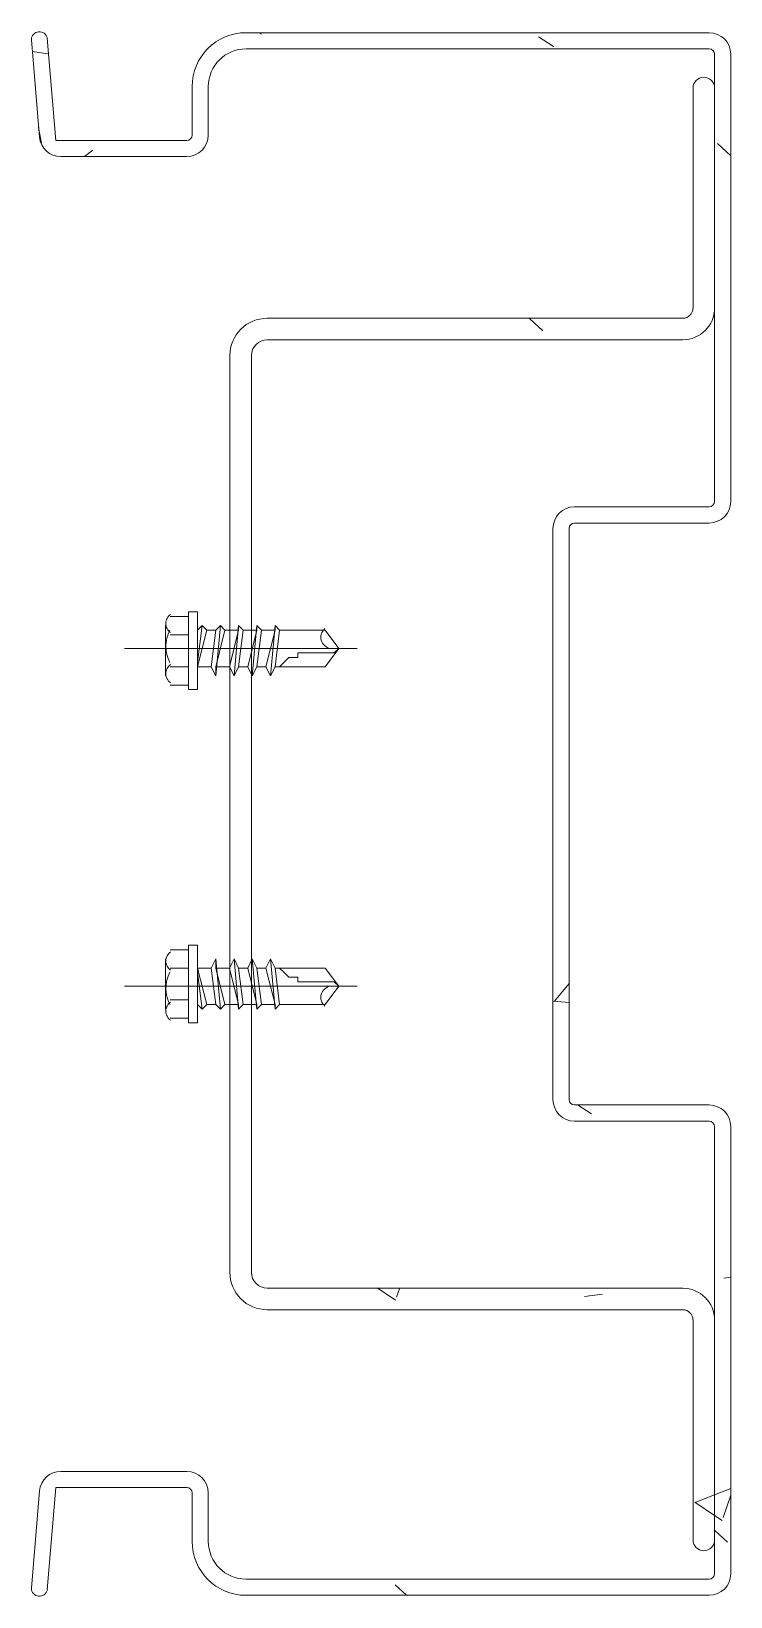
# Model space of a CAD drawing. Header units: metres. Extents: x -20 to 45, y -12 to 134.
import ezdxf

# ---------------------------------------------------------------- set-up
doc = ezdxf.new("R2010")
doc.units = ezdxf.units.M
doc.layers.add('A-DETL-GENF', color=92, linetype='Continuous', lineweight=18)
doc.layers.add('STANDARD', color=250, linetype='Continuous', lineweight=25)
pattern_1 = [(50, (13031.406, 484.963), (36.4365, -3.18771), [3.81, -41.91]), (355, (13031.406, 484.963), (-7.04845, 38.21172), [3.048, -33.528]), (100.451, (13034.442, 484.698), (29.38857, 35.02294), [3.238, -35.618]), (46.184, (13031.406, 495.123), (54.21606, -8.40837), [5.715, -62.865]), (96.636, (13035.924, 494.423), (47.4805, 49.48544), [4.857, -53.427]), (351.184, (13031.406, 495.123), (47.48106, 49.4846), [4.572, -50.292]), (21, (13036.486, 492.583), (30.322646, -20.4528), [3.81, -41.91]), (326, (13036.486, 492.583), (12.3607, 36.83788), [3.048, -33.528]), (71.451, (13039.013, 490.88), (42.68329, 16.38389), [3.238, -35.618]), (37.5, (13031.406, 484.963), (0.618067, 16.91082), [1.676, -31.445, 1.676, -32.36, -33.655]), (37.5, (13031.406, 484.963), (0.618067, 16.91082), [-67.158, 1.676, -31.979]), (7.5, (13031.406, 484.963), (13.364138, 20.03578), [1.676, -17.729, 1.676, -30.683, -12.827]), (7.5, (13031.406, 484.963), (13.364138, 20.03578), [-51.765, 1.676, -11.151]), (327.5, (13020.077, 484.963), (27.118159, -1.146059), [1.676, -11.024, 1.676, -37.948, -52.578]), (327.5, (13020.077, 484.963), (27.118159, -1.146059), [-52.324, 1.676, -50.902]), (317.5, (13014.997, 484.963), (29.62579, 5.08507), [1.676, -14.834, 1.676, -24.638, -37.338]), (317.5, (13014.997, 484.963), (29.62579, 5.08507), [-42.824, 1.676, -35.662])]

# ---------------------------------------------------------------- blocks, each defined once
blk = doc.blocks.new('00 stalenschuifdeurprofiel - schroefje_dwg-4339319-00_0 Basismaterialen')
at = {"layer": 'STANDARD', "color": 10, "lineweight": 5}
for p, q in [((-5.85, 79.32), (-7.54, 79.32)), ((-4.58, 78.48), (-5, 75.09)), ((-2.88, 78.48), (-3.31, 73.82)), ((-1.19, 78.48), (-1.61, 73.82)), ((0.5, 78.48), (0.08, 73.82)), ((2.2, 78.48), (1.77, 73.82)), ((-5.85, 77.63), (-7.54, 77.63)), ((-4.15, 78.05), (-5, 74.67)), ((-3.31, 78.05), (-3.73, 74.67)), ((-2.46, 78.05), (-3.31, 74.67)), ((-1.19, 78.05), (-2.04, 74.67)), ((-0.77, 78.05), (-1.19, 74.67)), ((0.5, 78.05), (-0.34, 74.67)), ((0.93, 78.05), (0.5, 74.67)), ((2.2, 78.05), (1.35, 74.67)), ((9.82, 76.36), (-11.77, 76.36)), ((-5.85, 74.67), (-7.54, 74.67)), ((-5.85, 72.97), (-7.54, 72.97))]:
    blk.add_line(p, q, dxfattribs=at)
at = {"layer": 'STANDARD', "color": 10, "lineweight": 5, "flags": 128}
for points in [[(-7.96, 73.82), (-7.96, 76.36), (-7.96, 78.48)], [(-7.52, 79.52), (-7.61, 79.44), (-7.7, 79.35), (-7.77, 79.25), (-7.83, 79.15), (-7.88, 79.04), (-7.91, 78.92), (-7.94, 78.8), (-7.94, 78.67), (-7.94, 78.55), (-7.91, 78.43), (-7.88, 78.31), (-7.83, 78.2), (-7.77, 78.1), (-7.7, 78), (-7.61, 77.91), (-7.52, 77.83)], [(-5, 74.24), (-5, 74.67), (-3.73, 74.67), (-3.31, 73.82), (-3.31, 74.67), (-2.04, 74.67), (-1.61, 73.82), (-1.19, 74.67), (-0.34, 74.67), (0.08, 73.82), (0.5, 74.67), (1.35, 74.67), (1.77, 73.82), (2.2, 74.67), (6.85, 74.67), (8.12, 76.36), (6.85, 78.05), (2.62, 78.05), (2.2, 78.48), (2.2, 78.05), (0.93, 78.05), (0.5, 78.48), (0.5, 78.05), (-0.77, 78.05), (-1.19, 78.48), (-1.19, 78.05), (-2.46, 78.05), (-2.88, 78.48), (-3.31, 78.05), (-4.15, 78.05), (-4.58, 78.48), (-5, 78.05), (-5, 76.78)], [(-7.57, 78.05), (-7.73, 77.69), (-7.85, 77.32), (-7.92, 76.94), (-7.94, 76.56), (-7.92, 76.17), (-7.85, 75.79), (-7.73, 75.42), (-7.57, 75.06)], [(8.12, 76.36), (7.7, 75.94), (7.28, 75.94), (6.85, 75.94), (6.43, 75.94), (6.01, 75.94), (5.58, 75.94), (5.16, 75.94), (4.74, 75.94), (4.31, 75.94), (4.31, 75.51), (3.89, 75.51), (3.47, 75.51), (3.04, 75.09), (2.62, 74.67), (2.2, 74.67), (2.62, 78.05)], [(6.82, 78.21), (6.71, 78.1), (6.62, 77.98), (6.55, 77.85), (6.5, 77.72), (6.46, 77.57), (6.45, 77.42), (6.46, 77.27), (6.49, 77.12), (6.54, 76.98), (6.61, 76.85), (6.69, 76.73), (6.8, 76.62), (6.91, 76.53), (7.04, 76.45), (7.18, 76.4), (7.33, 76.36)], [(-7.52, 74.86), (-7.61, 74.78), (-7.7, 74.69), (-7.77, 74.6), (-7.83, 74.49), (-7.88, 74.38), (-7.91, 74.26), (-7.94, 74.14), (-7.94, 74.02), (-7.94, 73.89), (-7.91, 73.77), (-7.88, 73.66), (-7.83, 73.54), (-7.77, 73.44), (-7.7, 73.34), (-7.61, 73.25), (-7.52, 73.17)]]:
    blk.add_lwpolyline(points, dxfattribs=at)
blk.add_lwpolyline([(-5.85, 72.55), (-5, 72.55), (-5, 79.75), (-5.85, 79.75)], close=True, dxfattribs=at)
blk = doc.blocks.new('00 stalenschuifdeurprofiel - 00_DI_stalenschuifdeurprofiel-3717822-00_0 Basismaterialen')
at = {"layer": 'A-DETL-GENF', "lineweight": 13}
h = blk.add_hatch(dxfattribs=at)
h.set_pattern_fill('FP_698', color=256, style=0, pattern_type=2)
h.set_pattern_definition(pattern_1)
h.paths.add_polyline_path([(-19.76, -11.59), (-19.4, -11.54), (-19.1, -11.32), (-18.95, -10.99), (-18.15, -1.5), (-5.87, -1.52), (-5.65, -1.65), (-5.52, -1.87), (-5.5, -2), (-5.5, -6.5), (-5.33, -7.79), (-4.83, -9), (-4.04, -10.04), (-3, -10.83), (-1.79, -11.33), (-0.5, -11.5), (42.5, -11.5), (43.02, -11.43), (43.5, -11.23), (43.91, -10.91), (44.23, -10.5), (44.43, -10.02), (44.5, -9.5), (44.5, 32), (44.43, 32.52), (44.23, 33), (43.91, 33.41), (43.5, 33.73), (43.02, 33.93), (42.5, 34), (29.87, 34.02), (29.65, 34.15), (29.52, 34.37), (29.5, 34.5), (29.52, 87.63), (29.65, 87.85), (29.87, 87.98), (30, 88), (42.5, 88), (43.02, 88.07), (43.5, 88.27), (43.91, 88.59), (44.23, 89), (44.43, 89.48), (44.5, 90), (44.5, 131.5), (44.43, 132.02), (44.23, 132.5), (43.91, 132.91), (43.5, 133.23), (43.02, 133.43), (42.5, 133.5), (-0.5, 133.5), (-1.79, 133.33), (-3, 132.83), (-4.04, 132.04), (-4.83, 131), (-5.33, 129.79), (-5.5, 128.5), (-5.52, 123.87), (-5.65, 123.65), (-5.87, 123.52), (-6, 123.5), (-18.15, 123.5), (-19.01, 133.16), (-19.24, 133.45), (-19.57, 133.58), (-19.76, 133.59), (-20.1, 133.47), (-20.34, 133.2), (-20.43, 132.85), (-19.68, 123.8), (-19.57, 123.32), (-19.35, 122.89), (-19.03, 122.52), (-18.63, 122.24), (-18.18, 122.06), (-17.69, 122), (-6, 122), (-5.48, 122.07), (-5, 122.27), (-4.59, 122.59), (-4.27, 123), (-4.07, 123.48), (-4, 124), (-4, 128.5), (-3.88, 129.41), (-3.53, 130.25), (-2.97, 130.97), (-2.25, 131.53), (-1.41, 131.88), (-0.5, 132), (42.63, 131.98), (42.85, 131.85), (42.98, 131.63), (43, 131.5), (42.98, 89.87), (42.85, 89.65), (42.63, 89.52), (42.5, 89.5), (30, 89.5), (29.48, 89.43), (29, 89.23), (28.59, 88.91), (28.27, 88.5), (28.07, 88.02), (28, 87.5), (28, 34.5), (28.07, 33.98), (28.27, 33.5), (28.59, 33.09), (29, 32.77), (29.48, 32.57), (30, 32.5), (42.63, 32.48), (42.85, 32.35), (42.98, 32.13), (43, 32), (42.98, -9.63), (42.85, -9.85), (42.63, -9.98), (42.5, -10), (-0.5, -10), (-1.41, -9.88), (-2.25, -9.53), (-2.97, -8.97), (-3.53, -8.25), (-3.88, -7.41), (-4, -6.5), (-4, -2), (-4.07, -1.48), (-4.27, -1), (-4.59, -0.59), (-5, -0.27), (-5.48, -0.07), (-6, 0), (-17.69, 0), (-18.18, -0.06), (-18.63, -0.24), (-19.03, -0.52), (-19.35, -0.89), (-19.57, -1.32), (-19.68, -1.8), (-20.41, -11.03), (-20.24, -11.35), (-20.1, -11.47)])
h = blk.add_hatch(dxfattribs=at)
h.set_pattern_fill('FP_698', color=256, style=0, pattern_type=2)
h.set_pattern_definition(pattern_1)
h.paths.add_polyline_path([(42, -7.36), (42.26, -7.33), (42.5, -7.23), (42.71, -7.07), (42.87, -6.86), (42.97, -6.62), (43, -6.36), (43, 14.05), (42.9, 14.82), (42.61, 15.53), (42.14, 16.14), (41.53, 16.61), (40.82, 16.9), (40.05, 17), (1.09, 17.05), (0.74, 17.2), (0.43, 17.43), (0.2, 17.74), (0.05, 18.09), (0, 18.47), (0.05, 103.91), (0.2, 104.26), (0.43, 104.57), (0.74, 104.8), (1.09, 104.95), (1.47, 105), (40.05, 105), (40.82, 105.1), (41.53, 105.39), (42.14, 105.86), (42.61, 106.47), (42.9, 107.18), (43, 107.95), (42.97, 128.62), (42.87, 128.86), (42.71, 129.07), (42.5, 129.23), (42.26, 129.33), (42, 129.36), (41.74, 129.33), (41.5, 129.23), (41.29, 129.07), (41.13, 128.86), (41.03, 128.62), (41, 128.36), (40.97, 107.7), (40.87, 107.47), (40.72, 107.28), (40.53, 107.13), (40.3, 107.03), (40.05, 107), (1.47, 107), (0.57, 106.88), (-0.26, 106.53), (-0.98, 105.98), (-1.53, 105.26), (-1.88, 104.43), (-2, 103.53), (-2, 18.47), (-1.88, 17.57), (-1.53, 16.74), (-0.98, 16.02), (-0.26, 15.47), (0.57, 15.12), (1.47, 15), (40.3, 14.97), (40.53, 14.87), (40.72, 14.72), (40.87, 14.53), (40.97, 14.3), (41, 14.05), (41.03, -6.62), (41.13, -6.86), (41.29, -7.07), (41.5, -7.23), (41.74, -7.33)])
at = {"layer": 'A-DETL-GENF'}
for p, q in [((-20.43, 132.85), (-19.68, 123.8)), ((-18.15, 123.5), (-18.95, 132.99)), ((42.5, 133.5), (-0.5, 133.5)), ((-0.5, 132), (42.5, 132)), ((43, 131.5), (43, 128.62)), ((44.5, 90), (44.5, 131.5)), ((-5.5, 128.5), (-5.5, 124)), ((-4, 124), (-4, 128.5)), ((41, 128.36), (41, 107.95)), ((43, 107.95), (43, 128.36)), ((-6, 123.5), (-18.15, 123.5)), ((-17.69, 122), (-6, 122)), ((43, 107.95), (43, 90)), ((40.05, 107), (1.47, 107)), ((1.47, 105), (40.05, 105)), ((-2, 103.53), (-2, 18.47)), ((0, 18.47), (0, 103.53)), ((42.5, 89.5), (30, 89.5)), ((28, 87.5), (28, 34.5)), ((29.5, 34.5), (29.5, 87.5)), ((30, 88), (42.5, 88)), ((42.5, 34), (30, 34)), ((30, 32.5), (42.5, 32.5)), ((43, 32), (43, 14.05)), ((44.5, -9.5), (44.5, 32)), ((40.05, 17), (1.47, 17)), ((1.47, 15), (40.05, 15)), ((41, 14.05), (41, -6.36)), ((43, -6.36), (43, 14.05)), ((-6, 0), (-17.69, 0)), ((-19.68, -1.8), (-20.43, -10.85)), ((-18.95, -10.99), (-18.15, -1.5)), ((-18.15, -1.5), (-6, -1.5)), ((-5.5, -2), (-5.5, -6.5)), ((-4, -6.5), (-4, -2)), ((43, -6.62), (43, -9.5)), ((42.5, -10), (-0.5, -10)), ((-0.5, -11.5), (42.5, -11.5))]:
    blk.add_line(p, q, dxfattribs=at)
for centre, radius, start, end in [((-19.68, 132.84), 0.75, 11.2589, 179.7204), ((-0.5, 128.5), 5, 90, 180), ((42.5, 131.5), 2, 360, 90), ((-0.5, 128.5), 3.5, 90, 180), ((42.5, 131.5), 0.5, 360, 90), ((42, 128.36), 1, 0, 180), ((-17.69, 124), 2, 185.7106, 270), ((-6, 124), 0.5, 270, 360), ((-6, 124), 2, 270, 360), ((40.05, 107.95), 2.95, 270, 0), ((40.05, 107.95), 0.947, 270, 360), ((1.47, 103.53), 3.47, 90, 180), ((1.47, 103.53), 1.47, 90, 180), ((30, 87.5), 2, 90, 180), ((42.5, 90), 0.5, 270, 0), ((42.5, 90), 2, 270, 0), ((30, 87.5), 0.5, 90, 180), ((30, 34.5), 2, 180, 270), ((30, 34.5), 0.5, 180, 270), ((42.5, 32), 2, 0, 90), ((42.5, 32), 0.5, 360, 90), ((1.47, 18.47), 3.47, 180, 270), ((1.47, 18.47), 1.47, 180, 270), ((40.05, 14.05), 2.95, 360, 90), ((40.05, 14.05), 0.947, 360, 90), ((-17.69, -2), 2, 90, 174.2894), ((-6, -2), 2, 360, 90), ((-6, -2), 0.5, 360, 90), ((-0.5, -6.5), 5, 180, 270), ((-0.5, -6.5), 3.5, 180, 270), ((42, -6.36), 1, 180, 0), ((42.5, -9.5), 0.5, 270, 0), ((42.5, -9.5), 2, 270, 0), ((-19.68, -10.84), 0.75, 180.2796, 348.7411)]:
    blk.add_arc(centre, radius, start, end, dxfattribs=at)
blk.add_blockref('00 stalenschuifdeurprofiel - schroefje_dwg-4339319-00_0 Basismaterialen', (0, 0))
at = {"extrusion": (0, 0, -1), "zscale": -1, "rotation": 180}
blk.add_blockref('00 stalenschuifdeurprofiel - schroefje_dwg-4339319-00_0 Basismaterialen', (0, 121.38), dxfattribs=at)

msp = doc.modelspace()

# ---------------------------------------------------------------- block references
msp.add_blockref('00 stalenschuifdeurprofiel - 00_DI_stalenschuifdeurprofiel-3717822-00_0 Basismaterialen', (0, 0))

doc.saveas('drawing.dxf')
